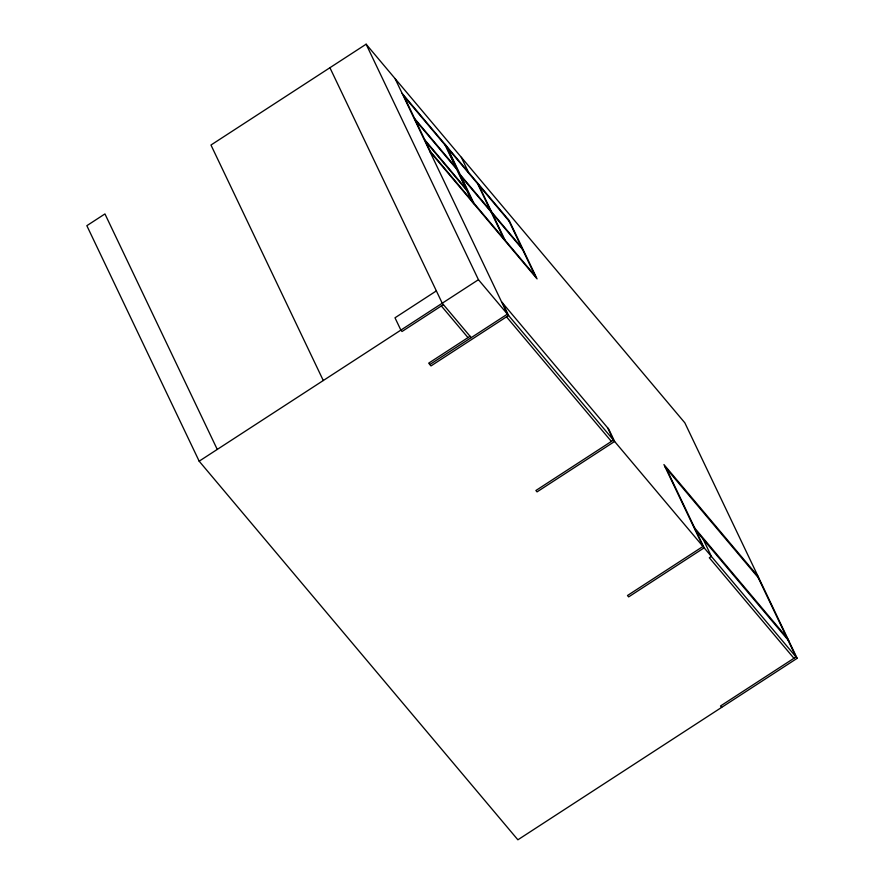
<?xml version="1.0" encoding="UTF-8"?>
<svg xmlns="http://www.w3.org/2000/svg" width="884" height="884" viewBox="0 0 884 884"><rect width="100%" height="100%" fill="white"/><g stroke="black" fill="none" stroke-linecap="round" stroke-linejoin="round"><path stroke-width="1.33" d="M217.265 449.426L104.942 213.928L86.842 225.685L199.165 461.183L517.88 839.8L797.158 658.315L684.835 422.817L366.12 44.2L210.967 145.031L323.29 380.529M436.364 290.902L394.993 317.798L400.872 330.108L402.032 331.489L443.403 304.604M199.165 461.183L478.443 279.698L366.12 44.2M470.056 336.263L428.685 363.158L431.005 365.91L508.576 315.489L502.709 303.179M429.845 364.528L507.416 314.118L395.093 78.621M402.143 93.395L509.35 220.757L537.074 278.891L429.878 151.54M404.054 96.356L445.193 145.23M447.514 147.982L508.941 220.956M414.673 118.622L455.824 167.496M415.425 120.202L456.575 169.076M460.255 174.689L521.682 247.653M461.006 176.259L522.433 249.233M424.828 139.904L465.967 188.778M425.58 141.484L466.719 190.358M430.276 151.33L471.426 200.215M473.747 202.966L535.163 275.93M758.107 576.434L663.939 464.564L702.99 546.445L627.485 595.518L628.646 596.899L704.15 547.826L695.929 530.577M665.111 467.028L759.279 578.887M693.597 526.742L787.755 638.602M694.769 529.207L788.937 641.066M501.548 301.798L608.745 429.149L614.623 441.47L537.041 491.88L535.892 490.509L613.463 440.088L607.595 427.779M478.443 279.698L797.158 658.315M506.51 316.837L611.396 441.436M793.931 658.282L709.333 557.771L711.399 556.434L703.167 539.185M471.216 337.644L442.243 303.223L329.92 67.725M441.337 305.941L467.99 337.611M721.653 707.377L720.493 706.007L795.998 656.934L787.777 639.696M758.118 577.517L786.605 637.231M666.271 468.409L694.758 528.113M508.189 219.376L535.914 277.51M478.808 185.154L505.029 240.139M477.647 183.784L503.869 238.757M461.315 157.286L468.365 172.06M446.763 146.401L474.498 204.535M445.602 145.031L473.338 203.165M444.442 143.65L472.178 201.784M403.303 94.776L431.027 152.91"/></g></svg>
